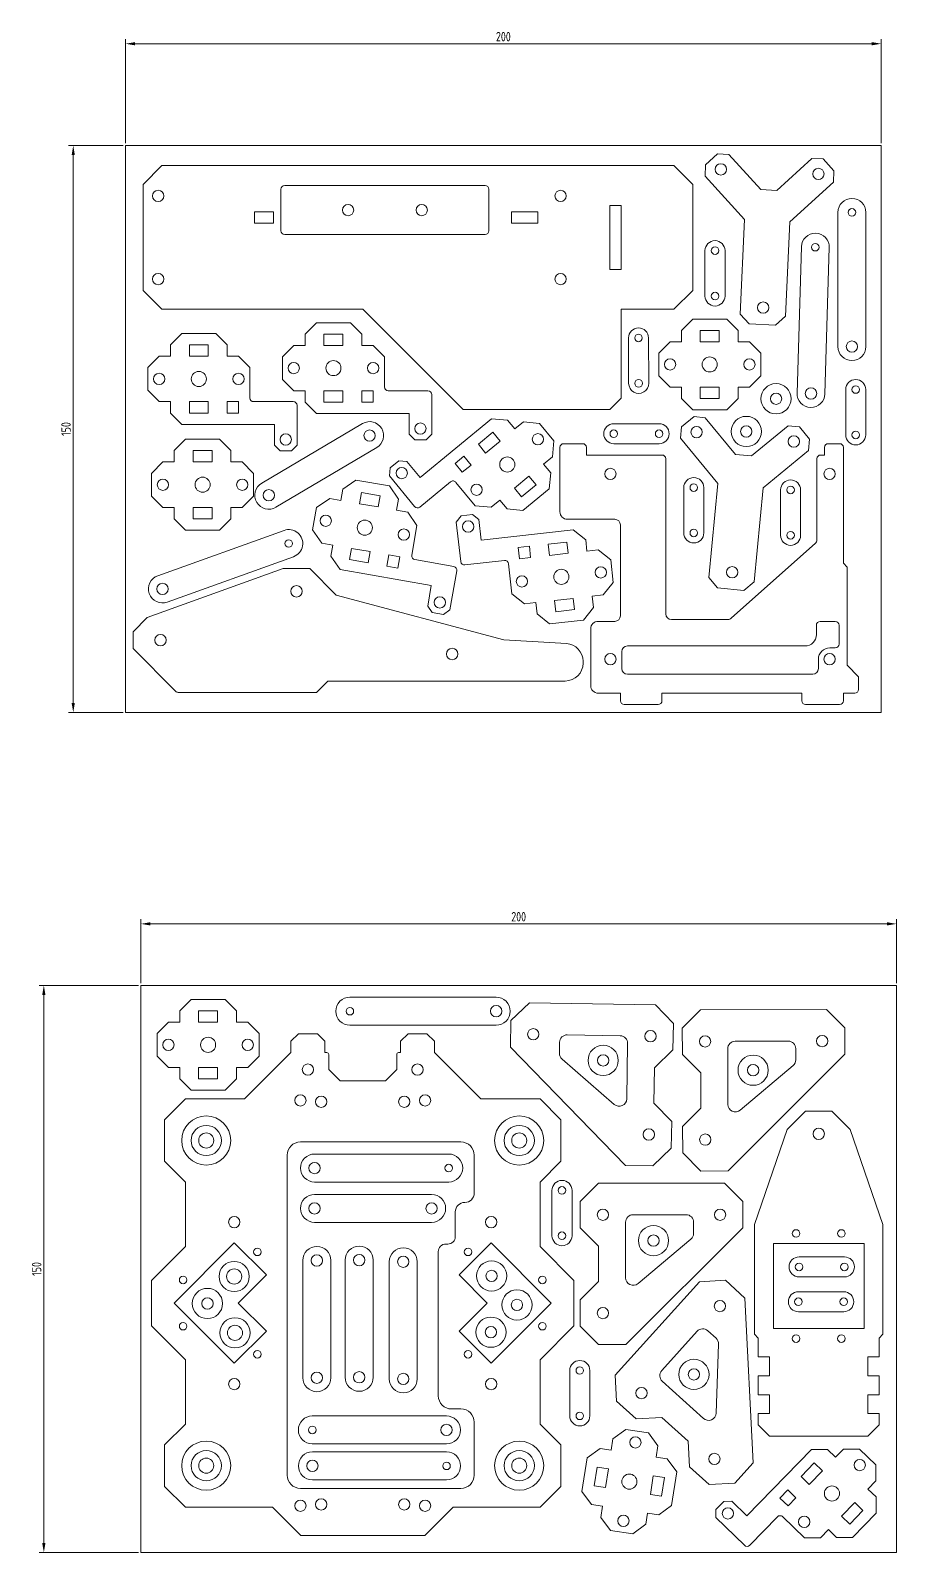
# Model space of a CAD drawing. Header units: millimetres. Extents: x 9121 to 9769, y -4282 to -3493.
# Drawn here: x 9146.9 to 9376.1, y -4282.2 to -3879.6 of the extents above; entities that cross this region are included whole.
import ezdxf

# ---------------------------------------------------------------- set-up
doc = ezdxf.new("R2010")
doc.units = ezdxf.units.MM
doc.header["$LTSCALE"] = 100
doc.header["$PDMODE"] = 3
doc.header["$PDSIZE"] = 8
doc.layers.get('0').update_dxf_attribs({"linetype": 'CONTINUOUS', "lineweight": 5})
doc.layers.get('Defpoints').update_dxf_attribs({"linetype": 'CONTINUOUS', "lineweight": 5})
doc.layers.add('细实线', color=7, linetype='CONTINUOUS', lineweight=5)
doc.styles.get("Standard").update_dxf_attribs({"font": 'iso.shx', "width": 0.85})
doc.dimstyles.new('ISO-25', dxfattribs={"dimtxt": 2.5, "dimasz": 2.5, "dimexe": 1.25, "dimexo": 0.625, "dimtad": 1, "dimtxsty": 'Standard', "dimcen": 2.5, "dimadec": 0, "dimazin": 0, "dimtfac": 1, "dimtmove": 0, "dimatfit": 3, "dimfxl": 1, "dimlwd": -1, "dimlwe": -1, "dimarcsym": 0})

# ---------------------------------------------------------------- blocks, each defined once
blk = doc.blocks.new('*D38')
at = {"layer": 'Defpoints', "color": 0, "transparency": 16777216}
for p in [(9372.06, -3883.15), (9172.06, -3910.05), (9372.06, -3910.05)]:
    blk.add_point(p, dxfattribs=at)
at = {"layer": '细实线', "color": 0, "transparency": 16777216}
for p, q in [((9172.06, -3909.42), (9172.06, -3881.9)), ((9174.56, -3883.15), (9369.56, -3883.15)), ((9372.06, -3909.42), (9372.06, -3881.9))]:
    blk.add_line(p, q, dxfattribs=at)
for points in [[(9174.56, -3882.73), (9174.56, -3883.56), (9172.06, -3883.15)], [(9369.56, -3882.73), (9369.56, -3883.56), (9372.06, -3883.15)]]:
    blk.add_solid(points, dxfattribs=at)
at = {"layer": '细实线', "color": 0, "transparency": 16777216, "insert": (9272.06, -3881.27), "char_height": 2.5, "attachment_point": 5}
blk.add_mtext('200', dxfattribs=at)
blk = doc.blocks.new('*D39')
at = {"layer": 'Defpoints', "color": 0, "transparency": 16777216}
for p in [(9172.06, -3910.05), (9158.25, -4060.05), (9172.06, -4060.05)]:
    blk.add_point(p, dxfattribs=at)
at = {"layer": '细实线', "color": 0, "transparency": 16777216}
for p, q in [((9171.44, -3910.05), (9157, -3910.05)), ((9158.25, -3912.55), (9158.25, -4057.55)), ((9171.44, -4060.05), (9157, -4060.05))]:
    blk.add_line(p, q, dxfattribs=at)
for points in [[(9157.83, -3912.55), (9158.66, -3912.55), (9158.25, -3910.05)], [(9157.83, -4057.55), (9158.66, -4057.55), (9158.25, -4060.05)]]:
    blk.add_solid(points, dxfattribs=at)
at = {"layer": '细实线', "color": 0, "transparency": 16777216, "insert": (9156.34, -3985.05), "char_height": 2.5, "attachment_point": 5, "rotation": 90}
blk.add_mtext('150', dxfattribs=at)
blk = doc.blocks.new('*D46')
at = {"layer": 'Defpoints', "color": 0, "transparency": 16777216}
for p in [(9376.11, -4115.93), (9176.11, -4132.21), (9376.11, -4132.21)]:
    blk.add_point(p, dxfattribs=at)
at = {"layer": '细实线', "color": 0, "transparency": 16777216}
for p, q in [((9176.11, -4131.59), (9176.11, -4114.68)), ((9178.61, -4115.93), (9373.61, -4115.93)), ((9376.11, -4131.59), (9376.11, -4114.68))]:
    blk.add_line(p, q, dxfattribs=at)
for points in [[(9178.61, -4115.51), (9178.61, -4116.35), (9176.11, -4115.93)], [(9373.61, -4115.51), (9373.61, -4116.35), (9376.11, -4115.93)]]:
    blk.add_solid(points, dxfattribs=at)
at = {"layer": '细实线', "color": 0, "transparency": 16777216, "insert": (9276.11, -4114.05), "char_height": 2.5, "attachment_point": 5}
blk.add_mtext('200', dxfattribs=at)
blk = doc.blocks.new('*D47')
at = {"layer": 'Defpoints', "color": 0, "transparency": 16777216}
for p in [(9176.11, -4132.21), (9150.47, -4282.21), (9176.11, -4282.21)]:
    blk.add_point(p, dxfattribs=at)
at = {"layer": '细实线', "color": 0, "transparency": 16777216}
for p, q in [((9175.48, -4132.21), (9149.22, -4132.21)), ((9150.47, -4134.71), (9150.47, -4279.71)), ((9175.48, -4282.21), (9149.22, -4282.21))]:
    blk.add_line(p, q, dxfattribs=at)
for points in [[(9150.05, -4134.71), (9150.89, -4134.71), (9150.47, -4132.21)], [(9150.05, -4279.71), (9150.89, -4279.71), (9150.47, -4282.21)]]:
    blk.add_solid(points, dxfattribs=at)
at = {"layer": '细实线', "color": 0, "transparency": 16777216, "insert": (9148.56, -4207.21), "char_height": 2.5, "attachment_point": 5, "rotation": 90}
blk.add_mtext('150', dxfattribs=at)

msp = doc.modelspace()

# ---------------------------------------------------------------- linework, layer by layer
for p, q in [((9267.211, -3920.635), (9214.211, -3920.635)), ((9213.211, -3921.635), (9213.211, -3932.635)), ((9268.211, -3932.635), (9268.211, -3921.635)), ((9206.211, -3927.635), (9211.211, -3927.635)), ((9206.211, -3930.635), (9206.211, -3927.635)), ((9211.211, -3927.635), (9211.211, -3930.635)), ((9281.211, -3927.635), (9274.211, -3927.635)), ((9274.211, -3927.635), (9274.211, -3930.635)), ((9281.211, -3930.635), (9281.211, -3927.635)), ((9211.211, -3930.635), (9206.211, -3930.635)), ((9274.211, -3930.635), (9281.211, -3930.635)), ((9214.211, -3933.635), (9267.211, -3933.635)), ((9293.029, -3988.926), (9288.029, -3988.926)), ((9361.029, -3988.926), (9358.029, -3988.926)), ((9287.029, -3989.926), (9287.029, -4006.926)), ((9294.029, -3991.926), (9294.029, -3989.926)), ((9314.029, -3991.926), (9294.029, -3991.926)), ((9315.029, -4033.926), (9315.029, -3992.926)), ((9355.029, -3992.926), (9355.029, -4014.305)), ((9357.029, -3991.926), (9356.029, -3991.926)), ((9357.029, -3989.926), (9357.029, -3991.926)), ((9362.029, -3998.426), (9362.029, -3989.926)), ((9362.029, -4020.551), (9362.029, -3998.426)), ((9301.529, -4008.926), (9289.029, -4008.926)), ((9303.029, -4010.426), (9303.029, -4034.426)), ((9332.469, -4034.987), (9354.59, -4015.365)), ((9301.529, -4035.926), (9297.171, -4035.926)), ((9331.408, -4035.426), (9316.529, -4035.426)), ((9354.882, -4039.426), (9354.882, -4036.926)), ((9355.882, -4035.926), (9359.882, -4035.926)), ((9360.882, -4036.926), (9360.882, -4041.926)), ((9303.382, -4048.426), (9303.382, -4043.926)), ((9304.882, -4042.426), (9351.882, -4042.426)), ((9355.429, -4045.926), (9355.429, -4048.426)), ((9359.882, -4042.926), (9358.429, -4042.926)), ((9353.929, -4049.926), (9304.882, -4049.926)), ((9297.171, -4054.926), (9303.029, -4054.926)), ((9303.029, -4054.926), (9303.029, -4056.926)), ((9304.029, -4057.926), (9313.029, -4057.926)), ((9351.029, -4054.926), (9314.029, -4054.926)), ((9314.029, -4056.926), (9314.029, -4054.926)), ((9351.029, -4056.926), (9351.029, -4054.926)), ((9361.029, -4057.926), (9352.029, -4057.926)), ((9362.029, -4056.926), (9362.029, -4054.926)), ((9362.029, -4054.926), (9365.029, -4054.926))]:
    msp.add_line(p, q)
for centre in [(9300.382, -3996.926), (9358.382, -3996.926), (9300.382, -4045.926), (9358.382, -4045.926)]:
    msp.add_circle(centre, 1.5)
for centre, radius, start, end in [((9214.211, -3921.635), 1, 90, 180), ((9267.211, -3921.635), 1, 0, 90), ((9214.211, -3932.635), 1, 180, 270), ((9267.211, -3932.635), 1, 270, 0), ((9288.029, -3989.926), 1, 90, 180), ((9293.029, -3989.926), 1, 0, 90), ((9358.029, -3989.926), 1, 90, 180), ((9361.029, -3989.926), 1, 0, 90), ((9314.029, -3992.926), 1, 0, 90), ((9356.029, -3992.926), 1, 90, 180), ((9289.029, -4006.926), 2, 180, 270), ((9301.529, -4010.426), 1.5, 0, 90), ((9353.529, -4014.305), 1.5, 315, 0), ((9301.529, -4034.426), 1.5, 270, 0), ((9316.529, -4033.926), 1.5, 180, 270), ((9331.408, -4033.926), 1.5, 270, 315), ((9355.882, -4036.926), 1, 90, 180), ((9359.882, -4036.926), 1, 0, 90), ((9351.882, -4039.426), 3, 270, 0), ((9359.882, -4041.926), 1, 270, 0), ((9304.882, -4043.926), 1.5, 90, 180), ((9358.429, -4045.926), 3, 90, 180), ((9304.882, -4048.426), 1.5, 180, 270), ((9353.929, -4048.426), 1.5, 270, 0), ((9365.029, -4053.926), 1, 270, 0), ((9304.029, -4056.926), 1, 180, 270), ((9313.029, -4056.926), 1, 270, 0), ((9352.029, -4056.926), 1, 180, 270), ((9361.029, -4056.926), 1, 270, 0)]:
    msp.add_arc(centre, radius, start, end)
at = {"layer": '细实线'}
for p, q in [((9328.711, -3912.31), (9325.574, -3915.166)), ((9328.711, -3912.31), (9331.708, -3912.451)), ((9331.708, -3912.451), (9340.16, -3921.737)), ((9176.711, -3920.395), (9181.711, -3915.395)), ((9317.211, -3915.395), (9181.711, -3915.395)), ((9322.211, -3920.395), (9317.211, -3915.395)), ((9325.433, -3918.163), (9325.574, -3915.166)), ((9353.684, -3913.484), (9344.398, -3921.936)), ((9356.68, -3913.624), (9353.684, -3913.484)), ((9356.68, -3913.624), (9359.536, -3916.762)), ((9359.395, -3919.759), (9359.536, -3916.762)), ((9176.711, -3920.395), (9176.711, -3948.395)), ((9322.211, -3920.395), (9322.211, -3948.395)), ((9325.433, -3918.163), (9335.904, -3929.667)), ((9359.395, -3919.759), (9347.891, -3930.23)), ((9340.16, -3921.737), (9344.398, -3921.936)), ((9303.211, -3925.895), (9300.211, -3925.895)), ((9300.211, -3925.895), (9300.211, -3942.895)), ((9303.211, -3942.895), (9303.211, -3925.895)), ((9360.587, -3927.755), (9360.587, -3963.255)), ((9367.987, -3927.755), (9367.987, -3963.255)), ((9334.731, -3954.639), (9335.904, -3929.667)), ((9346.717, -3955.203), (9347.891, -3930.23)), ((9350.907, -3936.853), (9349.764, -3975.536)), ((9358.304, -3937.072), (9357.161, -3975.755)), ((9325.415, -3949.873), (9325.415, -3937.873)), ((9330.715, -3937.873), (9330.715, -3949.873)), ((9300.211, -3942.895), (9303.211, -3942.895)), ((9176.711, -3948.395), (9181.711, -3953.395)), ((9322.211, -3948.395), (9317.211, -3953.395)), ((9234.885, -3953.395), (9181.711, -3953.395)), ((9219.598, -3959.935), (9222.598, -3956.935)), ((9222.598, -3956.935), (9231.598, -3956.935)), ((9231.598, -3956.935), (9234.598, -3959.935)), ((9234.885, -3953.395), (9261.385, -3979.895)), ((9303.211, -3953.395), (9303.211, -3976.895)), ((9317.211, -3953.395), (9303.211, -3953.395)), ((9319.158, -3958.969), (9322.158, -3955.969)), ((9322.158, -3955.969), (9331.158, -3955.969)), ((9331.158, -3955.969), (9334.158, -3958.969)), ((9334.731, -3954.639), (9337.11, -3957.265)), ((9337.11, -3957.265), (9344.102, -3957.594)), ((9346.717, -3955.203), (9344.102, -3957.594)), ((9183.976, -3962.816), (9186.976, -3959.816)), ((9186.976, -3959.816), (9195.976, -3959.816)), ((9195.976, -3959.816), (9198.976, -3962.816)), ((9219.598, -3959.935), (9219.598, -3962.935)), ((9229.598, -3959.935), (9224.598, -3959.935)), ((9224.598, -3959.935), (9224.598, -3962.935)), ((9229.598, -3962.935), (9229.598, -3959.935)), ((9234.598, -3959.935), (9234.598, -3962.935)), ((9305.213, -3972.976), (9305.169, -3960.976)), ((9310.469, -3960.956), (9310.513, -3972.956)), ((9319.158, -3958.969), (9319.158, -3961.969)), ((9324.158, -3961.969), (9324.158, -3958.969)), ((9324.158, -3958.969), (9329.158, -3958.969)), ((9329.158, -3958.969), (9329.158, -3961.969)), ((9334.158, -3958.969), (9334.158, -3961.969)), ((9183.976, -3962.816), (9183.976, -3965.816)), ((9193.976, -3962.816), (9188.976, -3962.816)), ((9188.976, -3962.816), (9188.976, -3965.816)), ((9193.976, -3965.816), (9193.976, -3962.816)), ((9198.976, -3962.816), (9198.976, -3965.816)), ((9213.598, -3965.935), (9216.598, -3962.935)), ((9219.598, -3962.935), (9216.598, -3962.935)), ((9224.598, -3962.935), (9229.598, -3962.935)), ((9234.598, -3962.935), (9237.598, -3962.935)), ((9240.598, -3965.935), (9237.598, -3962.935)), ((9313.158, -3964.969), (9316.158, -3961.969)), ((9313.158, -3970.969), (9313.158, -3964.969)), ((9319.158, -3961.969), (9316.158, -3961.969)), ((9329.158, -3961.969), (9324.158, -3961.969)), ((9334.158, -3961.969), (9337.158, -3961.969)), ((9340.158, -3964.969), (9337.158, -3961.969)), ((9340.158, -3970.969), (9340.158, -3964.969)), ((9177.976, -3968.816), (9180.976, -3965.816)), ((9177.976, -3968.816), (9177.976, -3974.816)), ((9183.976, -3965.816), (9180.976, -3965.816)), ((9188.976, -3965.816), (9193.976, -3965.816)), ((9198.976, -3965.816), (9201.976, -3965.816)), ((9204.976, -3968.816), (9201.976, -3965.816)), ((9204.976, -3968.816), (9204.976, -3976.816)), ((9213.598, -3965.935), (9213.598, -3971.935)), ((9240.598, -3965.935), (9240.598, -3973.935)), ((9213.598, -3971.935), (9216.598, -3974.935)), ((9313.158, -3970.969), (9316.158, -3973.969)), ((9340.158, -3970.969), (9337.158, -3973.969)), ((9177.976, -3974.816), (9180.976, -3977.816)), ((9219.598, -3974.935), (9216.598, -3974.935)), ((9219.598, -3977.935), (9219.598, -3974.935)), ((9229.598, -3974.935), (9224.598, -3974.935)), ((9224.598, -3974.935), (9224.598, -3977.935)), ((9229.598, -3977.935), (9229.598, -3974.935)), ((9234.598, -3974.935), (9234.598, -3977.935)), ((9237.598, -3974.935), (9234.598, -3974.935)), ((9237.598, -3977.935), (9237.598, -3974.935)), ((9241.598, -3974.935), (9252.098, -3974.935)), ((9253.098, -3986.435), (9253.098, -3975.935)), ((9300.211, -3979.895), (9303.211, -3976.895)), ((9319.158, -3973.969), (9316.158, -3973.969)), ((9319.158, -3976.969), (9319.158, -3973.969)), ((9319.158, -3976.969), (9322.158, -3979.969)), ((9324.158, -3976.969), (9324.158, -3973.969)), ((9324.158, -3973.969), (9329.158, -3973.969)), ((9329.158, -3976.969), (9324.158, -3976.969)), ((9329.158, -3973.969), (9329.158, -3976.969)), ((9331.158, -3979.969), (9334.158, -3976.969)), ((9334.158, -3976.969), (9334.158, -3973.969)), ((9334.158, -3973.969), (9337.158, -3973.969)), ((9362.64, -3974.609), (9362.64, -3986.609)), ((9367.94, -3986.609), (9367.94, -3974.609)), ((9183.976, -3977.816), (9180.976, -3977.816)), ((9183.976, -3980.816), (9183.976, -3977.816)), ((9183.976, -3980.816), (9186.976, -3983.816)), ((9193.976, -3977.816), (9188.976, -3977.816)), ((9188.976, -3977.816), (9188.976, -3980.816)), ((9188.976, -3980.816), (9193.976, -3980.816)), ((9193.976, -3980.816), (9193.976, -3977.816)), ((9198.976, -3977.816), (9198.976, -3980.816)), ((9201.976, -3977.816), (9198.976, -3977.816)), ((9198.976, -3980.816), (9201.976, -3980.816)), ((9201.976, -3980.816), (9201.976, -3977.816)), ((9205.976, -3977.816), (9216.476, -3977.816)), ((9217.476, -3989.316), (9217.476, -3978.816)), ((9219.598, -3977.935), (9222.598, -3980.935)), ((9222.598, -3980.935), (9247.098, -3980.935)), ((9224.598, -3977.935), (9229.598, -3977.935)), ((9234.598, -3977.935), (9237.598, -3977.935)), ((9247.098, -3986.435), (9247.098, -3980.935)), ((9300.211, -3979.895), (9261.385, -3979.895)), ((9322.158, -3979.969), (9331.158, -3979.969)), ((9186.976, -3983.816), (9211.476, -3983.816)), ((9208.111, -3999.384), (9234.794, -3983.603)), ((9211.476, -3989.316), (9211.476, -3983.816)), ((9268.955, -3982.316), (9250.033, -3997.879)), ((9273.177, -3982.727), (9268.955, -3982.316)), ((9273.177, -3982.727), (9275.083, -3985.044)), ((9275.083, -3985.044), (9277.4, -3983.138)), ((9281.623, -3983.549), (9277.4, -3983.138)), ((9285.434, -3988.183), (9281.623, -3983.549)), ((9301.279, -3983.636), (9313.279, -3983.636)), ((9318.944, -3987.458), (9319.232, -3984.471)), ((9322.506, -3981.773), (9319.232, -3984.471)), ((9322.506, -3981.773), (9325.492, -3982.061)), ((9325.492, -3982.061), (9333.478, -3991.75)), ((9347.391, -3984.171), (9337.701, -3992.157)), ((9350.377, -3984.459), (9347.391, -3984.171)), ((9350.377, -3984.459), (9353.075, -3987.733)), ((9184.983, -3990.773), (9187.983, -3987.773)), ((9187.983, -3987.773), (9196.983, -3987.773)), ((9196.983, -3987.773), (9199.983, -3990.773)), ((9211.476, -3989.316), (9212.976, -3990.816)), ((9217.476, -3989.316), (9215.976, -3990.816)), ((9247.098, -3986.435), (9248.598, -3987.935)), ((9251.598, -3987.935), (9248.598, -3987.935)), ((9253.098, -3986.435), (9251.598, -3987.935)), ((9269.316, -3985.903), (9265.454, -3989.08)), ((9265.454, -3989.08), (9267.36, -3991.396)), ((9267.36, -3991.396), (9271.221, -3988.22)), ((9271.221, -3988.22), (9269.316, -3985.903)), ((9285.434, -3988.183), (9285.023, -3992.406)), ((9313.279, -3988.936), (9301.279, -3988.936)), ((9318.944, -3987.458), (9328.838, -3999.462)), ((9352.787, -3990.719), (9353.075, -3987.733)), ((9184.983, -3990.773), (9184.983, -3993.773)), ((9194.983, -3990.773), (9189.983, -3990.773)), ((9189.983, -3990.773), (9189.983, -3993.773)), ((9194.983, -3993.773), (9194.983, -3990.773)), ((9199.983, -3990.773), (9199.983, -3993.773)), ((9211.878, -4005.753), (9238.561, -3989.972)), ((9215.976, -3990.816), (9212.976, -3990.816)), ((9242.111, -3995.332), (9244.428, -3993.426)), ((9246.539, -3993.632), (9244.428, -3993.426)), ((9261.593, -3992.256), (9259.276, -3994.162)), ((9263.498, -3994.573), (9261.593, -3992.256)), ((9282.706, -3994.312), (9285.023, -3992.406)), ((9337.701, -3992.157), (9333.478, -3991.75)), ((9352.787, -3990.719), (9340.783, -4000.613)), ((9178.983, -3996.773), (9181.983, -3993.773)), ((9178.983, -3996.773), (9178.983, -4002.773)), ((9184.983, -3993.773), (9181.983, -3993.773)), ((9189.983, -3993.773), (9194.983, -3993.773)), ((9199.983, -3993.773), (9202.983, -3993.773)), ((9205.983, -3996.773), (9202.983, -3993.773)), ((9205.983, -3996.773), (9205.983, -4002.773)), ((9241.905, -3997.443), (9242.111, -3995.332)), ((9241.905, -3997.443), (9248.575, -4005.552)), ((9246.539, -3993.632), (9250.033, -3997.879)), ((9259.276, -3994.162), (9261.181, -3996.478)), ((9261.181, -3996.478), (9263.498, -3994.573)), ((9278.844, -3997.488), (9274.983, -4000.664)), ((9280.75, -3999.805), (9278.844, -3997.488)), ((9284.612, -3996.629), (9282.706, -3994.312)), ((9284.612, -3996.629), (9284.201, -4000.851)), ((9229.578, -4000.969), (9229.055, -4003.923)), ((9229.578, -4000.969), (9233.056, -3998.539)), ((9233.056, -3998.539), (9241.918, -4000.109)), ((9241.918, -4000.109), (9244.348, -4003.587)), ((9258.092, -3999.019), (9249.983, -4005.69)), ((9264.582, -4005.335), (9259.5, -3999.157)), ((9274.983, -4000.664), (9276.889, -4002.981)), ((9276.889, -4002.981), (9280.75, -3999.805)), ((9284.201, -4000.851), (9277.25, -4006.569)), ((9319.8, -4012.546), (9319.8, -4000.546)), ((9325.1, -4000.546), (9325.1, -4012.546)), ((9326.441, -4024.347), (9328.838, -3999.462)), ((9338.385, -4025.498), (9340.783, -4000.613)), ((9345.42, -4013.167), (9345.42, -4001.167)), ((9350.72, -4001.167), (9350.72, -4013.167)), ((9178.983, -4002.773), (9181.983, -4005.773)), ((9205.983, -4002.773), (9202.983, -4005.773)), ((9222.623, -4005.83), (9226.101, -4003.4)), ((9229.055, -4003.923), (9226.101, -4003.4)), ((9234.502, -4001.842), (9233.978, -4004.796)), ((9233.978, -4004.796), (9238.901, -4005.668)), ((9239.425, -4002.714), (9234.502, -4001.842)), ((9238.901, -4005.668), (9239.425, -4002.714)), ((9244.348, -4003.587), (9243.825, -4006.541)), ((9264.582, -4005.335), (9268.804, -4005.746)), ((9271.121, -4003.84), (9268.804, -4005.746)), ((9273.027, -4006.157), (9271.121, -4003.84)), ((9184.983, -4005.773), (9181.983, -4005.773)), ((9184.983, -4008.773), (9184.983, -4005.773)), ((9184.983, -4008.773), (9187.983, -4011.773)), ((9194.983, -4005.773), (9189.983, -4005.773)), ((9189.983, -4005.773), (9189.983, -4008.773)), ((9189.983, -4008.773), (9194.983, -4008.773)), ((9194.983, -4008.773), (9194.983, -4005.773)), ((9196.983, -4011.773), (9199.983, -4008.773)), ((9199.983, -4008.773), (9199.983, -4005.773)), ((9199.983, -4005.773), (9202.983, -4005.773)), ((9222.623, -4005.83), (9221.576, -4011.738)), ((9243.825, -4006.541), (9246.779, -4007.064)), ((9249.209, -4010.542), (9246.779, -4007.064)), ((9259.605, -4009.693), (9260.927, -4008.034)), ((9259.605, -4009.693), (9260.784, -4020.126)), ((9260.927, -4008.034), (9263.908, -4007.697)), ((9265.567, -4009.019), (9263.908, -4007.697)), ((9265.567, -4009.019), (9266.185, -4014.484)), ((9277.25, -4006.569), (9273.027, -4006.157)), ((9214.021, -4011.85), (9180.614, -4023.859)), ((9187.983, -4011.773), (9196.983, -4011.773)), ((9221.576, -4011.738), (9224.007, -4015.216)), ((9249.209, -4010.542), (9247.813, -4018.419)), ((9290.53, -4011.733), (9266.185, -4014.484)), ((9293.848, -4014.377), (9290.53, -4011.733)), ((9226.961, -4015.739), (9224.007, -4015.216)), ((9226.437, -4018.693), (9226.961, -4015.739)), ((9231.884, -4016.612), (9231.361, -4019.566)), ((9236.808, -4017.484), (9231.884, -4016.612)), ((9236.284, -4020.438), (9236.808, -4017.484)), ((9278.942, -4016.061), (9275.961, -4016.398)), ((9275.961, -4016.398), (9276.298, -4019.379)), ((9279.279, -4019.042), (9278.942, -4016.061)), ((9288.879, -4014.938), (9283.911, -4015.5)), ((9283.911, -4015.5), (9284.248, -4018.481)), ((9289.216, -4017.919), (9288.879, -4014.938)), ((9293.848, -4014.377), (9294.185, -4017.358)), ((9294.185, -4017.358), (9297.166, -4017.021)), ((9300.483, -4019.665), (9297.166, -4017.021)), ((9216.524, -4018.813), (9183.117, -4030.822)), ((9226.437, -4018.693), (9228.868, -4022.17)), ((9231.361, -4019.566), (9236.284, -4020.438)), ((9241.731, -4018.356), (9241.207, -4021.31)), ((9241.207, -4021.31), (9244.161, -4021.834)), ((9244.685, -4018.88), (9241.731, -4018.356)), ((9244.161, -4021.834), (9244.685, -4018.88)), ((9248.623, -4019.578), (9258.962, -4021.41)), ((9272.324, -4019.828), (9261.89, -4021.007)), ((9274.328, -4028.659), (9273.43, -4020.71)), ((9276.298, -4019.379), (9279.279, -4019.042)), ((9284.248, -4018.481), (9289.216, -4017.919)), ((9301.157, -4025.627), (9300.483, -4019.665)), ((9362.029, -4020.551), (9363.029, -4021.551)), ((9363.029, -4047.551), (9363.029, -4021.551)), ((9213.83, -4021.98), (9177.83, -4034.906)), ((9213.83, -4021.98), (9220.83, -4021.98)), ((9227.83, -4028.98), (9220.83, -4021.98)), ((9228.868, -4022.17), (9252.992, -4026.446)), ((9257.94, -4032.908), (9259.772, -4022.569)), ((9301.157, -4025.627), (9298.513, -4028.945)), ((9326.441, -4024.347), (9328.688, -4027.086)), ((9338.385, -4025.498), (9335.656, -4027.758)), ((9227.83, -4028.98), (9272.189, -4040.775)), ((9252.032, -4031.861), (9252.992, -4026.446)), ((9274.328, -4028.659), (9277.646, -4031.303)), ((9290.564, -4029.843), (9285.595, -4030.405)), ((9290.901, -4032.824), (9290.564, -4029.843)), ((9295.532, -4029.282), (9298.513, -4028.945)), ((9295.869, -4032.263), (9295.532, -4029.282)), ((9335.656, -4027.758), (9328.688, -4027.086)), ((9252.032, -4031.861), (9253.248, -4033.6)), ((9256.202, -4034.123), (9253.248, -4033.6)), ((9257.94, -4032.908), (9256.202, -4034.123)), ((9280.627, -4030.966), (9277.646, -4031.303)), ((9280.964, -4033.947), (9280.627, -4030.966)), ((9285.595, -4030.405), (9285.932, -4033.386)), ((9285.932, -4033.386), (9290.901, -4032.824)), ((9295.869, -4032.263), (9293.225, -4035.581)), ((9174.084, -4038.67), (9177.83, -4034.906)), ((9284.282, -4036.591), (9280.964, -4033.947)), ((9293.225, -4035.581), (9284.282, -4036.591)), ((9174.084, -4038.67), (9174.084, -4043.143)), ((9288.74, -4041.804), (9272.189, -4040.775)), ((9295.171, -4037.926), (9295.171, -4052.926)), ((9174.084, -4043.143), (9185.297, -4054.408)), ((9293.148, -4047.002), (9293.148, -4046.495)), ((9363.029, -4047.551), (9366.029, -4050.551)), ((9225.645, -4051.702), (9222.645, -4054.702)), ((9225.645, -4051.702), (9288.448, -4051.702)), ((9366.029, -4053.926), (9366.029, -4050.551)), ((9186.006, -4054.702), (9222.645, -4054.702)), ((9189.426, -4135.932), (9186.426, -4138.932)), ((9198.426, -4135.932), (9189.426, -4135.932)), ((9201.426, -4138.932), (9198.426, -4135.932)), ((9231.447, -4135.332), (9270.147, -4135.332)), ((9278.956, -4136.8), (9274.049, -4141.522)), ((9312.298, -4137.364), (9278.956, -4136.8)), ((9312.298, -4137.364), (9317.043, -4142.249)), ((9180.426, -4144.932), (9183.426, -4141.932)), ((9186.426, -4141.932), (9183.426, -4141.932)), ((9186.426, -4138.932), (9186.426, -4141.932)), ((9191.426, -4138.932), (9196.426, -4138.932)), ((9191.426, -4141.932), (9191.426, -4138.932)), ((9196.426, -4141.932), (9191.426, -4141.932)), ((9196.426, -4138.932), (9196.426, -4141.932)), ((9201.426, -4138.932), (9201.426, -4141.932)), ((9201.426, -4141.932), (9204.426, -4141.932)), ((9207.426, -4144.932), (9204.426, -4141.932)), ((9273.931, -4148.521), (9274.049, -4141.522)), ((9316.925, -4149.248), (9317.043, -4142.249)), ((9324.227, -4138.707), (9319.414, -4143.525)), ((9324.227, -4138.707), (9357.573, -4138.613)), ((9357.573, -4138.613), (9362.413, -4143.404)), ((9180.426, -4144.932), (9180.426, -4150.932)), ((9207.426, -4144.932), (9207.426, -4150.932)), ((9217.85, -4144.977), (9215.85, -4146.977)), ((9217.85, -4144.977), (9222.85, -4144.977)), ((9222.85, -4144.977), (9224.85, -4146.977)), ((9231.447, -4142.732), (9270.147, -4142.732)), ((9246.85, -4144.977), (9244.85, -4146.977)), ((9251.85, -4144.977), (9246.85, -4144.977)), ((9251.85, -4144.977), (9253.85, -4146.977)), ((9288.988, -4145.275), (9302.986, -4145.512)), ((9319.433, -4150.525), (9319.414, -4143.525)), ((9362.433, -4150.404), (9362.413, -4143.404)), ((9215.85, -4149.977), (9203.6, -4162.227)), ((9215.85, -4149.977), (9215.85, -4146.977)), ((9224.85, -4146.977), (9224.85, -4149.977)), ((9224.85, -4149.977), (9225.35, -4149.977)), ((9225.85, -4150.477), (9225.85, -4154.477)), ((9243.85, -4150.477), (9243.85, -4154.477)), ((9244.85, -4149.977), (9244.35, -4149.977)), ((9244.85, -4146.977), (9244.85, -4149.977)), ((9253.85, -4149.977), (9253.85, -4146.977)), ((9253.85, -4149.977), (9266.1, -4162.227)), ((9304.353, -4179.845), (9273.931, -4148.521)), ((9286.954, -4147.241), (9286.905, -4150.179)), ((9304.952, -4147.545), (9304.704, -4162.223)), ((9312.017, -4153.97), (9316.925, -4149.248)), ((9324.274, -4155.316), (9319.433, -4150.525)), ((9331.429, -4148.991), (9331.47, -4163.671)), ((9331.572, -4181.296), (9362.433, -4150.404)), ((9347.423, -4146.946), (9333.423, -4146.986)), ((9349.429, -4148.941), (9349.437, -4151.879)), ((9180.426, -4150.932), (9183.426, -4153.932)), ((9186.426, -4153.932), (9183.426, -4153.932)), ((9186.426, -4156.932), (9186.426, -4153.932)), ((9191.426, -4153.932), (9196.426, -4153.932)), ((9191.426, -4156.932), (9191.426, -4153.932)), ((9196.426, -4153.932), (9196.426, -4156.932)), ((9201.426, -4156.932), (9201.426, -4153.932)), ((9201.426, -4153.932), (9204.426, -4153.932)), ((9207.426, -4150.932), (9204.426, -4153.932)), ((9228.85, -4157.477), (9225.85, -4154.477)), ((9240.85, -4157.477), (9243.85, -4154.477)), ((9301.393, -4163.7), (9287.593, -4151.723)), ((9311.859, -4163.36), (9312.017, -4153.97)), ((9334.76, -4165.194), (9348.727, -4153.413)), ((9189.426, -4159.932), (9186.426, -4156.932)), ((9196.426, -4156.932), (9191.426, -4156.932)), ((9201.426, -4156.932), (9198.426, -4159.932)), ((9228.85, -4157.477), (9240.85, -4157.477)), ((9324.3, -4164.707), (9324.274, -4155.316)), ((9187.94, -4162.227), (9182.44, -4167.727)), ((9187.94, -4162.227), (9203.6, -4162.227)), ((9198.426, -4159.932), (9189.426, -4159.932)), ((9281.76, -4162.227), (9266.1, -4162.227)), ((9281.76, -4162.227), (9287.26, -4167.727)), ((9311.859, -4163.36), (9316.603, -4168.245)), ((9324.3, -4164.707), (9319.487, -4169.525)), ((9347.193, -4170.299), (9351.998, -4165.472)), ((9358.998, -4165.472), (9351.998, -4165.472)), ((9363.802, -4170.299), (9358.998, -4165.472)), ((9182.44, -4178.727), (9182.44, -4167.727)), ((9287.26, -4178.727), (9287.26, -4167.727)), ((9316.603, -4168.245), (9316.485, -4175.244)), ((9319.487, -4169.525), (9319.506, -4176.525)), ((9338.498, -4195.472), (9347.193, -4170.299)), ((9372.498, -4195.472), (9363.802, -4170.299)), ((9218.35, -4173.618), (9260.85, -4173.618)), ((9187.94, -4184.227), (9182.44, -4178.727)), ((9214.85, -4261.729), (9214.85, -4177.118)), ((9257.599, -4176.811), (9222.099, -4176.811)), ((9264.35, -4177.118), (9264.35, -4187.118)), ((9281.76, -4184.227), (9287.26, -4178.727)), ((9311.578, -4179.967), (9316.485, -4175.244)), ((9324.346, -4181.316), (9319.506, -4176.525)), ((9311.578, -4179.967), (9304.353, -4179.845)), ((9324.346, -4181.316), (9331.572, -4181.296)), ((9187.94, -4184.227), (9187.94, -4201.227)), ((9257.599, -4184.211), (9222.099, -4184.211)), ((9281.76, -4184.227), (9281.76, -4201.227)), ((9284.923, -4198.417), (9284.923, -4186.417)), ((9290.223, -4186.417), (9290.223, -4198.417)), ((9297.239, -4184.558), (9292.413, -4189.363)), ((9297.239, -4184.558), (9330.586, -4184.558)), ((9330.586, -4184.558), (9335.413, -4189.363)), ((9222.087, -4187.488), (9253.087, -4187.488)), ((9261.85, -4189.618), (9261.85, -4189.618)), ((9292.413, -4196.363), (9292.413, -4189.363)), ((9335.413, -4196.363), (9335.413, -4189.363)), ((9222.087, -4194.888), (9253.087, -4194.888)), ((9259.35, -4192.118), (9259.35, -4198.618)), ((9304.413, -4194.863), (9304.413, -4209.543)), ((9320.413, -4192.863), (9306.413, -4192.863)), ((9322.413, -4194.863), (9322.413, -4197.801)), ((9297.239, -4201.167), (9292.413, -4196.363)), ((9304.465, -4227.167), (9335.413, -4196.363)), ((9338.498, -4195.472), (9338.498, -4224.472)), ((9372.498, -4195.472), (9372.498, -4224.472)), ((9178.947, -4210.219), (9187.94, -4201.227)), ((9200.864, -4200.317), (9184.955, -4216.227)), ((9209.35, -4208.802), (9200.864, -4200.317)), ((9254.85, -4240.729), (9254.85, -4202.618)), ((9257.35, -4200.618), (9256.85, -4200.618)), ((9260.35, -4208.802), (9268.835, -4200.317)), ((9268.835, -4200.317), (9284.745, -4216.227)), ((9290.752, -4210.219), (9281.76, -4201.227)), ((9297.239, -4210.558), (9297.239, -4201.167)), ((9307.698, -4211.075), (9321.698, -4199.333)), ((9343.498, -4222.972), (9343.498, -4200.472)), ((9367.498, -4200.472), (9343.498, -4200.472)), ((9367.498, -4222.972), (9367.498, -4200.472)), ((9219.014, -4235.963), (9219.014, -4204.963)), ((9226.414, -4235.963), (9226.414, -4204.963)), ((9230.218, -4204.868), (9230.218, -4235.868)), ((9237.618, -4204.868), (9237.618, -4235.868)), ((9241.877, -4236.288), (9241.877, -4205.288)), ((9249.277, -4236.288), (9249.277, -4205.288)), ((9362.304, -4204.011), (9350.304, -4204.011)), ((9178.947, -4210.219), (9178.947, -4222.234)), ((9201.925, -4216.227), (9209.35, -4208.802)), ((9267.774, -4216.227), (9260.35, -4208.802)), ((9290.752, -4210.219), (9290.752, -4222.234)), ((9297.239, -4210.558), (9292.413, -4215.363)), ((9301.654, -4235.329), (9323.995, -4210.574)), ((9323.995, -4210.574), (9330.796, -4210.209)), ((9335.992, -4214.899), (9330.796, -4210.209)), ((9350.304, -4209.311), (9362.304, -4209.311)), ((9338.127, -4258.512), (9335.992, -4214.899)), ((9350.123, -4213.227), (9362.123, -4213.227)), ((9184.955, -4216.227), (9200.864, -4232.136)), ((9201.925, -4216.227), (9209.35, -4223.651)), ((9267.774, -4216.227), (9260.35, -4223.651)), ((9284.745, -4216.227), (9268.835, -4232.136)), ((9292.413, -4215.363), (9292.413, -4222.363)), ((9362.123, -4218.527), (9350.123, -4218.527)), ((9178.947, -4222.234), (9187.94, -4231.227)), ((9290.752, -4222.234), (9281.76, -4231.227)), ((9297.239, -4227.167), (9292.413, -4222.363)), ((9343.498, -4222.972), (9367.498, -4222.972)), ((9209.35, -4223.651), (9200.864, -4232.136)), ((9260.35, -4223.651), (9268.835, -4232.136)), ((9323.345, -4223.69), (9313.965, -4234.083)), ((9326.169, -4223.545), (9328.35, -4225.513)), ((9328.346, -4245.331), (9329.009, -4227.071)), ((9339.498, -4225.472), (9338.498, -4224.472)), ((9339.498, -4230.472), (9339.498, -4225.472)), ((9371.498, -4225.472), (9372.498, -4224.472)), ((9371.498, -4230.472), (9371.498, -4225.472)), ((9297.239, -4227.167), (9304.465, -4227.167)), ((9342.498, -4230.472), (9339.498, -4230.472)), ((9342.498, -4235.472), (9342.498, -4230.472)), ((9368.498, -4235.472), (9368.498, -4230.472)), ((9368.498, -4230.472), (9371.498, -4230.472)), ((9187.94, -4248.227), (9187.94, -4231.227)), ((9281.76, -4248.227), (9281.76, -4231.227)), ((9289.634, -4246.058), (9289.634, -4234.058)), ((9294.934, -4234.058), (9294.934, -4246.058)), ((9301.654, -4235.329), (9301.987, -4242.132)), ((9314.11, -4236.908), (9325.008, -4246.743)), ((9339.498, -4240.472), (9339.498, -4235.472)), ((9339.498, -4235.472), (9342.498, -4235.472)), ((9371.498, -4235.472), (9368.498, -4235.472)), ((9371.498, -4240.472), (9371.498, -4235.472)), ((9307.184, -4246.821), (9301.987, -4242.132)), ((9342.498, -4240.472), (9339.498, -4240.472)), ((9342.498, -4245.472), (9342.498, -4240.472)), ((9368.498, -4245.472), (9368.498, -4240.472)), ((9368.498, -4240.472), (9371.498, -4240.472)), ((9221.513, -4246.08), (9257.013, -4246.08)), ((9260.85, -4244.229), (9258.35, -4244.229)), ((9313.984, -4246.457), (9307.184, -4246.821)), ((9320.956, -4252.749), (9313.984, -4246.457)), ((9339.498, -4248.472), (9339.498, -4245.472)), ((9339.498, -4245.472), (9342.498, -4245.472)), ((9371.498, -4245.472), (9368.498, -4245.472)), ((9371.498, -4248.472), (9371.498, -4245.472)), ((9187.94, -4248.227), (9182.44, -4253.727)), ((9264.35, -4261.729), (9264.35, -4247.729)), ((9281.76, -4248.227), (9287.26, -4253.727)), ((9304.492, -4249.655), (9301.071, -4252.164)), ((9310.423, -4250.567), (9304.492, -4249.655)), ((9310.423, -4250.567), (9312.932, -4253.988)), ((9342.498, -4251.472), (9339.498, -4248.472)), ((9368.498, -4251.472), (9371.498, -4248.472)), ((9182.44, -4253.727), (9182.44, -4264.727)), ((9221.513, -4253.48), (9257.013, -4253.48)), ((9287.26, -4253.727), (9287.26, -4264.727)), ((9297.65, -4254.673), (9294.229, -4257.182)), ((9297.65, -4254.673), (9300.615, -4255.129)), ((9300.615, -4255.129), (9301.071, -4252.164)), ((9312.476, -4256.953), (9312.932, -4253.988)), ((9320.956, -4252.749), (9321.289, -4259.551)), ((9353.575, -4254.979), (9336.448, -4272.498)), ((9368.498, -4251.472), (9342.498, -4251.472)), ((9357.818, -4254.931), (9353.575, -4254.979)), ((9357.818, -4254.931), (9359.963, -4257.028)), ((9359.963, -4257.028), (9362.06, -4254.883)), ((9366.302, -4254.835), (9362.06, -4254.883)), ((9370.593, -4259.029), (9366.302, -4254.835)), ((9257.027, -4255.586), (9221.527, -4255.586)), ((9294.229, -4257.182), (9292.861, -4266.077)), ((9315.441, -4257.409), (9312.476, -4256.953)), ((9315.441, -4257.409), (9317.95, -4260.83)), ((9333.286, -4263.876), (9338.127, -4258.512)), ((9354.322, -4258.506), (9350.827, -4262.082)), ((9356.468, -4260.604), (9354.322, -4258.506)), ((9370.593, -4259.029), (9370.641, -4263.272)), ((9257.027, -4262.986), (9221.527, -4262.986)), ((9296.89, -4259.615), (9296.13, -4264.557)), ((9299.855, -4260.071), (9296.89, -4259.615)), ((9299.095, -4265.013), (9299.855, -4260.071)), ((9311.716, -4261.895), (9310.956, -4266.837)), ((9314.681, -4262.351), (9311.716, -4261.895)), ((9313.921, -4267.293), (9314.681, -4262.351)), ((9317.95, -4260.83), (9316.582, -4269.725)), ((9321.289, -4259.551), (9326.486, -4264.241)), ((9350.827, -4262.082), (9352.972, -4264.179)), ((9352.972, -4264.179), (9356.468, -4260.604)), ((9368.544, -4265.417), (9370.641, -4263.272)), ((9187.94, -4270.227), (9182.44, -4264.727)), ((9218.35, -4265.229), (9260.85, -4265.229)), ((9281.76, -4270.227), (9287.26, -4264.727)), ((9292.861, -4266.077), (9295.37, -4269.499)), ((9296.13, -4264.557), (9299.095, -4265.013)), ((9310.956, -4266.837), (9313.921, -4267.293)), ((9333.286, -4263.876), (9326.486, -4264.241)), ((9347.332, -4265.657), (9345.235, -4267.802)), ((9349.477, -4267.754), (9347.332, -4265.657)), ((9370.689, -4267.514), (9368.544, -4265.417)), ((9187.94, -4270.227), (9210.94, -4270.227)), ((9218.44, -4277.727), (9210.94, -4270.227)), ((9251.26, -4277.727), (9258.76, -4270.227)), ((9281.76, -4270.227), (9258.76, -4270.227)), ((9295.37, -4269.499), (9298.335, -4269.955)), ((9298.335, -4269.955), (9297.879, -4272.92)), ((9316.582, -4269.725), (9313.161, -4272.235)), ((9328.297, -4270.822), (9330.394, -4268.677)), ((9328.321, -4272.944), (9328.297, -4270.822)), ((9332.515, -4268.653), (9330.394, -4268.677)), ((9332.515, -4268.653), (9336.448, -4272.498)), ((9345.235, -4267.802), (9347.38, -4269.899)), ((9347.38, -4269.899), (9349.477, -4267.754)), ((9365.048, -4268.992), (9361.553, -4272.568)), ((9363.698, -4274.665), (9367.193, -4271.089)), ((9367.193, -4271.089), (9365.048, -4268.992)), ((9370.689, -4267.514), (9370.737, -4271.756)), ((9300.388, -4276.341), (9297.879, -4272.92)), ((9306.319, -4277.253), (9309.74, -4274.744)), ((9310.196, -4271.779), (9309.74, -4274.744)), ((9313.161, -4272.235), (9310.196, -4271.779)), ((9328.321, -4272.944), (9335.829, -4280.284)), ((9344.583, -4272.76), (9337.243, -4280.268)), ((9351.718, -4278.336), (9345.998, -4272.744)), ((9361.553, -4272.568), (9363.698, -4274.665)), ((9370.737, -4271.756), (9364.445, -4278.192)), ((9218.44, -4277.727), (9251.26, -4277.727)), ((9306.319, -4277.253), (9300.388, -4276.341)), ((9351.718, -4278.336), (9355.96, -4278.288)), ((9358.058, -4276.143), (9355.96, -4278.288)), ((9360.203, -4278.24), (9358.058, -4276.143)), ((9364.445, -4278.192), (9360.203, -4278.24))]:
    msp.add_line(p, q, dxfattribs=at)
for points in [[(9172.065, -4060.047), (9372.065, -4060.047), (9372.065, -3910.047), (9172.065, -3910.047)], [(9176.106, -4282.214), (9376.106, -4282.214), (9376.106, -4132.214), (9176.106, -4132.214)]]:
    msp.add_lwpolyline(points, close=True, dxfattribs=at)
for centre, radius in [((9329.595, -3916.368), 1.5), ((9355.42, -3917.581), 1.5), ((9180.711, -3923.395), 1.5), ((9287.211, -3923.395), 1.5), ((9230.961, -3927.135), 1.5), ((9250.461, -3927.135), 1.5), ((9364.287, -3927.755), 1), ((9328.065, -3937.873), 1), ((9354.606, -3936.962), 1), ((9180.711, -3945.395), 1.5), ((9287.211, -3945.395), 1.5), ((9328.065, -3949.873), 1), ((9340.817, -3952.935), 1.5), ((9307.819, -3960.966), 1), ((9364.287, -3963.255), 1.5), ((9216.598, -3968.935), 1.5), ((9227.098, -3968.935), 2), ((9237.598, -3968.935), 1.5), ((9316.158, -3967.969), 1.5), ((9326.658, -3967.969), 2), ((9337.158, -3967.969), 1.5), ((9180.976, -3971.816), 1.5), ((9191.476, -3971.816), 2), ((9201.976, -3971.816), 1.5), ((9307.863, -3972.966), 1), ((9344.209, -3977.044), 4), ((9344.209, -3977.044), 1.5), ((9353.463, -3975.646), 1.5), ((9365.29, -3974.609), 1), ((9236.677, -3986.788), 1.5), ((9250.098, -3984.935), 1.5), ((9301.279, -3986.286), 1), ((9313.279, -3986.286), 1), ((9323.19, -3985.869), 1.5), ((9336.35, -3985.7), 4), ((9336.35, -3985.7), 1.5), ((9214.476, -3987.816), 1.5), ((9281.211, -3987.772), 1.5), ((9348.923, -3988.349), 1.5), ((9365.29, -3986.609), 1), ((9273.102, -3994.442), 2), ((9245.175, -3996.696), 1.5), ((9181.983, -3999.773), 1.5), ((9192.483, -3999.773), 2), ((9202.983, -3999.773), 1.5), ((9209.995, -4002.568), 1.5), ((9264.993, -4001.112), 1.5), ((9322.45, -4000.546), 1), ((9348.07, -4001.167), 1), ((9225.054, -4009.308), 1.5), ((9235.393, -4011.14), 2), ((9262.754, -4010.846), 1.5), ((9245.732, -4012.972), 1.5), ((9322.45, -4012.546), 1), ((9348.07, -4013.167), 1), ((9215.272, -4015.331), 1), ((9297.839, -4022.983), 1.5), ((9332.604, -4022.943), 1.5), ((9276.972, -4025.341), 1.5), ((9287.406, -4024.162), 2), ((9181.865, -4027.341), 1.5), ((9217.33, -4027.98), 1.5), ((9255.248, -4030.908), 1.5), ((9181.33, -4040.906), 1.5), ((9258.511, -4044.556), 1.5), ((9231.447, -4139.032), 1), ((9270.147, -4139.032), 1.5), ((9183.426, -4147.932), 1.5), ((9193.926, -4147.932), 2), ((9204.426, -4147.932), 1.5), ((9279.989, -4145.123), 1.5), ((9310.985, -4145.647), 1.5), ((9325.423, -4147.008), 1.5), ((9356.423, -4146.921), 1.5), ((9298.473, -4152.045), 4), ((9298.473, -4152.045), 1.5), ((9220.35, -4154.477), 1.5), ((9249.35, -4154.477), 1.5), ((9338.148, -4154.632), 4), ((9338.148, -4154.632), 1.5), ((9218.35, -4162.618), 1.5), ((9223.85, -4162.977), 1.5), ((9245.85, -4162.977), 1.5), ((9251.35, -4162.618), 1.5), ((9193.44, -4173.227), 6.5), ((9276.26, -4173.227), 6.5), ((9193.44, -4173.227), 4), ((9276.26, -4173.227), 4), ((9310.545, -4171.643), 1.5), ((9355.498, -4171.472), 1.5), ((9193.44, -4173.227), 2), ((9276.26, -4173.227), 2), ((9325.496, -4173.008), 1.5), ((9222.099, -4180.511), 1.5), ((9257.599, -4180.511), 1), ((9287.573, -4186.417), 1), ((9222.087, -4191.188), 1.5), ((9253.087, -4191.188), 1.5), ((9200.864, -4194.817), 1.5), ((9268.835, -4194.817), 1.5), ((9298.413, -4192.863), 1.5), ((9329.413, -4192.863), 1.5), ((9287.573, -4198.417), 1), ((9311.788, -4199.706), 4), ((9311.788, -4199.706), 1.5), ((9349.498, -4197.822), 1), ((9361.498, -4197.822), 1), ((9206.981, -4202.685), 1), ((9262.719, -4202.685), 1), ((9200.831, -4209.2), 4), ((9222.714, -4204.963), 1.5), ((9233.918, -4204.868), 1.5), ((9245.577, -4205.288), 1.5), ((9268.951, -4209.053), 4), ((9350.304, -4206.661), 1), ((9362.304, -4206.661), 1), ((9187.323, -4210.11), 1), ((9200.831, -4209.2), 2), ((9268.951, -4209.053), 1.5), ((9282.376, -4210.11), 1), ((9193.761, -4216.331), 4), ((9193.761, -4216.331), 1.5), ((9275.668, -4216.711), 4), ((9350.123, -4215.877), 1), ((9362.123, -4215.877), 1), ((9275.668, -4216.711), 1.5), ((9298.413, -4218.863), 1.5), ((9329.374, -4217.008), 1.5), ((9187.323, -4222.343), 1), ((9201.048, -4224.099), 4), ((9201.048, -4224.099), 2), ((9268.775, -4223.928), 4), ((9268.775, -4223.928), 1.5), ((9282.376, -4222.343), 1), ((9349.498, -4225.622), 1), ((9361.498, -4225.622), 1), ((9206.981, -4229.768), 1), ((9262.719, -4229.768), 1), ((9322.476, -4235.089), 4), ((9222.714, -4235.963), 1.5), ((9233.918, -4235.868), 1.5), ((9245.577, -4236.288), 1.5), ((9292.284, -4234.058), 1), ((9322.476, -4235.089), 1.5), ((9200.864, -4237.636), 1.5), ((9268.835, -4237.636), 1.5), ((9308.605, -4240.022), 1.5), ((9292.284, -4246.058), 1), ((9221.513, -4249.78), 1), ((9257.013, -4249.78), 1.5), ((9193.44, -4259.227), 6.5), ((9193.44, -4259.227), 4), ((9276.26, -4259.227), 6.5), ((9276.26, -4259.227), 4), ((9307.001, -4253.076), 1.5), ((9193.44, -4259.227), 2), ((9221.527, -4259.286), 1.5), ((9257.027, -4259.286), 1), ((9276.26, -4259.227), 2), ((9327.907, -4257.442), 1.5), ((9366.35, -4259.077), 1.5), ((9305.405, -4263.454), 2), ((9359.01, -4266.586), 2), ((9218.35, -4269.835), 1.5), ((9223.85, -4269.477), 1.5), ((9245.85, -4269.477), 1.5), ((9251.35, -4269.835), 1.5), ((9331.491, -4271.847), 1.5), ((9303.809, -4273.832), 1.5), ((9351.67, -4274.094), 1.5)]:
    msp.add_circle(centre, radius, dxfattribs=at)
for centre, radius, start, end in [((9364.287, -3927.755), 3.7, 0, 180), ((9328.065, -3937.873), 2.65, 0, 180), ((9354.606, -3936.962), 3.7, 358.30734, 178.30734), ((9328.065, -3949.873), 2.65, 180, 0), ((9307.819, -3960.966), 2.65, 0.21051, 180.21051), ((9364.287, -3963.255), 3.7, 180, 0), ((9307.863, -3972.966), 2.65, 180.21051, 0.21051), ((9365.29, -3974.609), 2.65, 0, 180), ((9205.976, -3976.816), 1, 180, 270), ((9241.598, -3973.935), 1, 180, 270), ((9252.098, -3975.935), 1, 0, 90), ((9353.463, -3975.646), 3.7, 178.30734, 358.30734), ((9216.476, -3978.816), 1, 0, 90), ((9236.677, -3986.788), 3.7, 300.60093, 120.60093), ((9301.279, -3986.286), 2.65, 90, 270), ((9313.279, -3986.286), 2.65, 270, 90), ((9365.29, -3986.609), 2.65, 180, 0), ((9209.995, -4002.568), 3.7, 120.60093, 300.60093), ((9258.727, -3999.792), 1, 39.43823, 129.43823), ((9322.45, -4000.546), 2.65, 0, 180), ((9348.07, -4001.167), 2.65, 0, 180), ((9249.348, -4004.917), 1, 219.43823, 309.43823), ((9215.272, -4015.331), 3.7, 289.77252, 109.77252), ((9322.45, -4012.546), 2.65, 180, 0), ((9348.07, -4013.167), 2.65, 180, 0), ((9248.798, -4018.593), 1, 169.95065, 259.95065), ((9258.788, -4022.395), 1, 349.95065, 79.95065), ((9261.778, -4020.014), 1, 186.44804, 276.44804), ((9272.436, -4020.822), 1, 6.44804, 96.44804), ((9181.865, -4027.341), 3.7, 109.77252, 289.77252), ((9297.171, -4037.926), 2, 90, 180), ((9288.448, -4046.495), 4.7, 0, 86.44116), ((9288.448, -4047.002), 4.7, 270, 0), ((9297.171, -4052.926), 2, 180, 270), ((9186.006, -4053.702), 1, 224.86751, 270), ((9231.447, -4139.032), 3.7, 90, 270), ((9270.147, -4139.032), 3.7, 270, 90), ((9288.954, -4147.275), 2, 89.03143, 179.03143), ((9302.952, -4147.512), 2, 359.03143, 89.03143), ((9225.35, -4150.477), 0.5, 0, 90), ((9244.35, -4150.477), 0.5, 90, 180), ((9288.904, -4150.213), 2, 179.03143, 229.04454), ((9333.429, -4148.986), 2, 90.16071, 180.16071), ((9347.429, -4148.946), 2, 0.16071, 90.16071), ((9347.437, -4151.884), 2, 310.1476, 0.16071), ((9302.704, -4162.19), 2, 229.04454, 359.03143), ((9333.47, -4163.666), 2, 180.16071, 310.1476), ((9218.35, -4177.118), 3.5, 90, 180), ((9260.85, -4177.118), 3.5, 0, 90), ((9222.099, -4180.511), 3.7, 90, 270), ((9257.599, -4180.511), 3.7, 270, 90), ((9287.573, -4186.417), 2.65, 0, 180), ((9222.087, -4191.188), 3.7, 90, 270), ((9253.087, -4191.188), 3.7, 270, 90), ((9261.85, -4192.118), 2.5, 90, 180), ((9261.85, -4187.118), 2.5, 270, 0), ((9306.413, -4194.863), 2, 90, 180), ((9320.413, -4194.863), 2, 0, 90), ((9257.35, -4198.618), 2, 270, 0), ((9287.573, -4198.417), 2.65, 180, 0), ((9320.413, -4197.801), 2, 309.98689, 0), ((9222.714, -4204.963), 3.7, 0, 180), ((9233.918, -4204.868), 3.7, 0, 180), ((9245.577, -4205.288), 3.7, 0, 180), ((9256.85, -4202.618), 2, 90, 180), ((9350.304, -4206.661), 2.65, 90, 270), ((9362.304, -4206.661), 2.65, 270, 90), ((9306.413, -4209.543), 2, 180, 309.98689), ((9350.123, -4215.877), 2.65, 90, 270), ((9362.123, -4215.877), 2.65, 270, 90), ((9324.829, -4225.03), 2, 47.93484, 137.93484), ((9327.01, -4226.998), 2, 357.92173, 47.93484), ((9292.284, -4234.058), 2.65, 0, 180), ((9315.45, -4235.423), 2, 137.93484, 227.93484), ((9222.714, -4235.963), 3.7, 180, 0), ((9233.918, -4235.868), 3.7, 180, 0), ((9245.577, -4236.288), 3.7, 180, 0), ((9258.35, -4240.729), 3.5, 180, 270), ((9221.513, -4249.78), 3.7, 90, 270), ((9257.013, -4249.78), 3.7, 270, 90), ((9260.85, -4247.729), 3.5, 0, 90), ((9292.284, -4246.058), 2.65, 180, 0), ((9326.348, -4245.258), 2, 227.93484, 357.92173), ((9221.527, -4259.286), 3.7, 90, 270), ((9257.027, -4259.286), 3.7, 270, 90), ((9218.35, -4261.729), 3.5, 180, 270), ((9260.85, -4261.729), 3.5, 270, 0), ((9345.299, -4273.459), 1, 45.6484, 135.6484), ((9336.528, -4279.569), 1, 225.6484, 315.6484)]:
    msp.add_arc(centre, radius, start, end, dxfattribs=at)

# ---------------------------------------------------------------- dimensions: what is measured, and where the dimension line sits
for base, p1, p2, picture, middle in [((9372.065, -3883.148), (9172.065, -3910.047), (9372.065, -3910.047), '*D38', (9272.065, -3881.272)), ((9376.106, -4115.93), (9176.106, -4132.214), (9376.106, -4132.214), '*D46', (9276.106, -4114.054))]:
    dim = msp.add_linear_dim(base=base, p1=p1, p2=p2, dimstyle='ISO-25', dxfattribs=at)
    dim.commit()
    dim.dimension.update_dxf_attribs({"geometry": picture, "text_midpoint": middle})
for base, p1, p2, picture, middle in [((9158.248, -4060.047), (9172.065, -3910.047), (9172.065, -4060.047), '*D39', (9156.339, -3985.047)), ((9150.47, -4282.214), (9176.106, -4132.214), (9176.106, -4282.214), '*D47', (9148.561, -4207.214))]:
    dim = msp.add_linear_dim(base=base, p1=p1, p2=p2, angle=90, dimstyle='ISO-25', dxfattribs=at)
    dim.commit()
    dim.dimension.update_dxf_attribs({"geometry": picture, "text_midpoint": middle})

doc.saveas('drawing.dxf')
